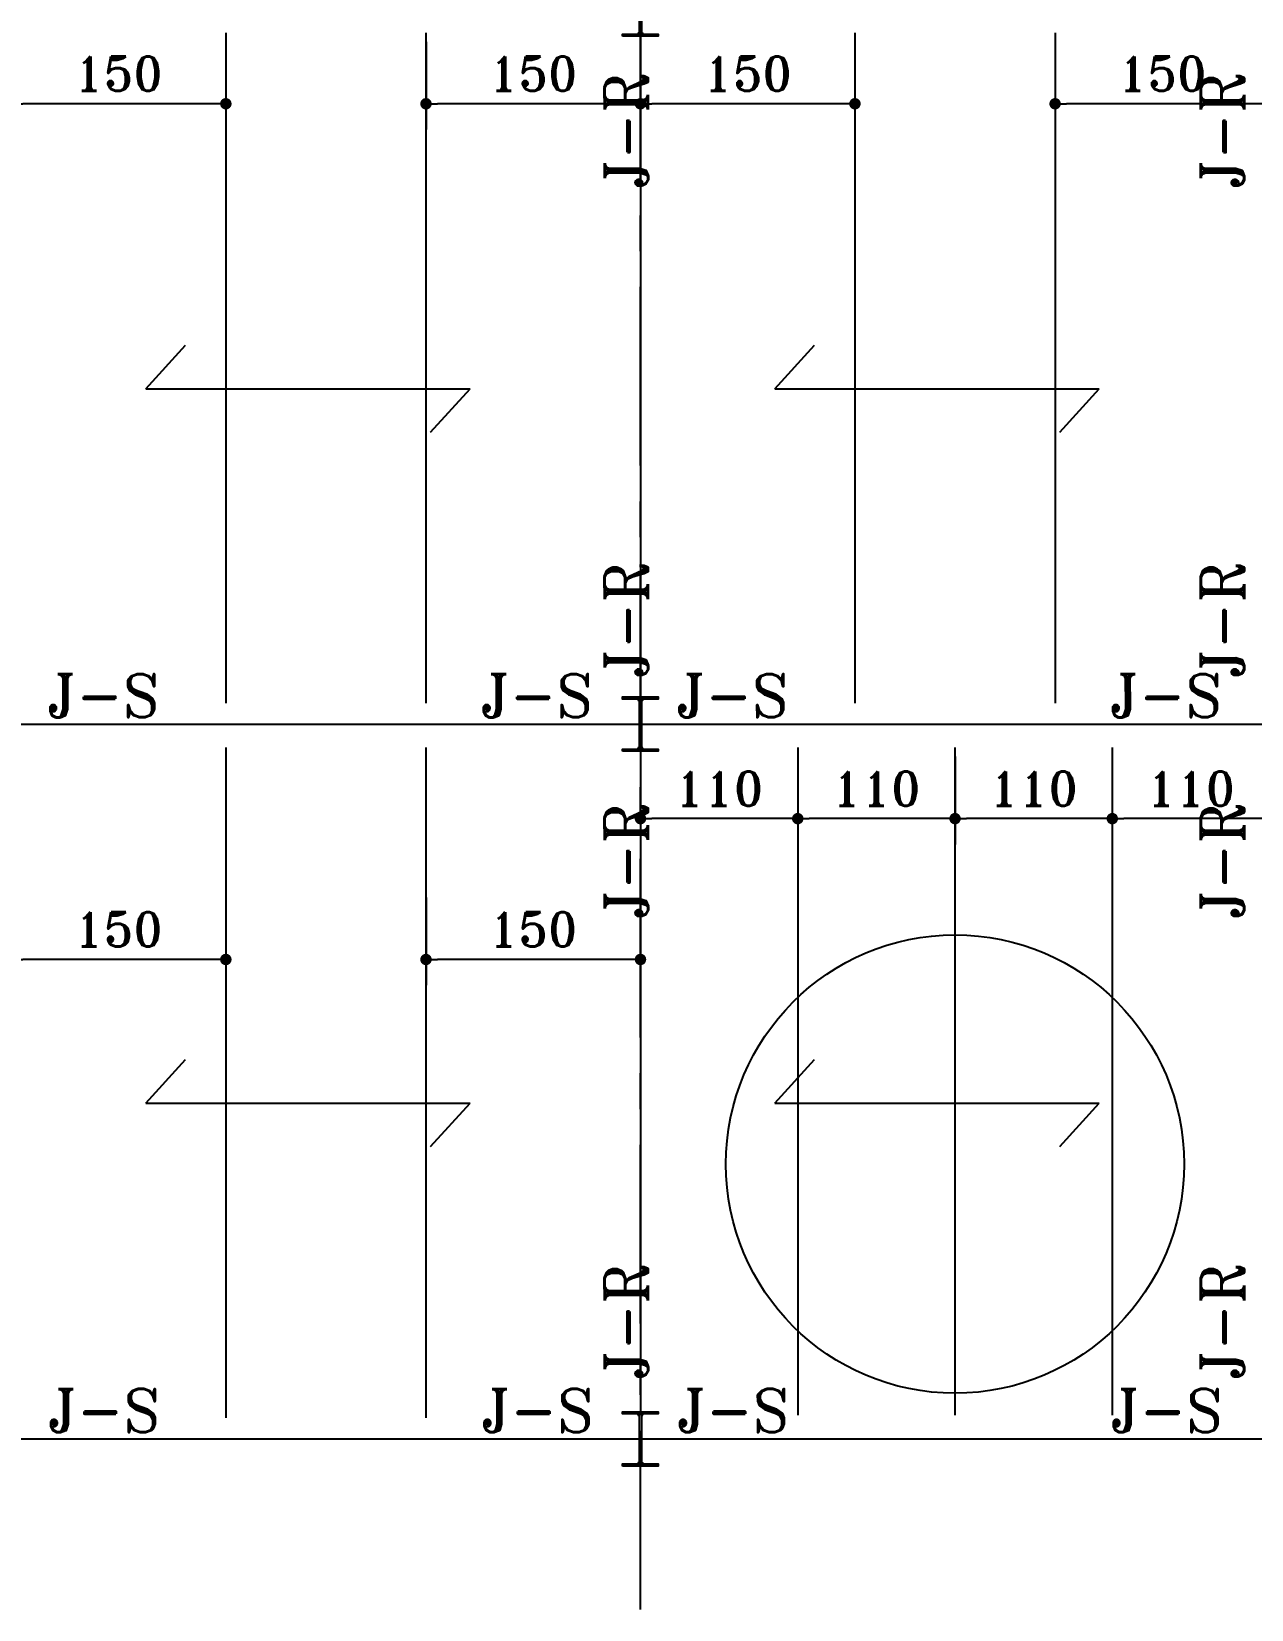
# Model space of a CAD drawing. Header units: inches. Extents: x 460503 to 460688, y 47570 to 48852.
# Drawn here: x 460563.62 to 460572.15, y 48395.06 to 48406.09 of the extents above; entities that cross this region are included whole.
import ezdxf

# ---------------------------------------------------------------- set-up
doc = ezdxf.new("R2010")
doc.units = ezdxf.units.IN
doc.header["$MEASUREMENT"] = 0
doc.linetypes.add('CENTER', pattern=[2, 1.25, -0.25, 0.25, -0.25])
for name, color, linetype in [('3G', 3, 'Continuous'), ('AXE', 1, 'CENTER'), ('DIM', 8, 'Continuous')]:
    doc.layers.add(name, color=color, linetype=linetype)
doc.layers.add('TEXT', color=250, linetype='Continuous', lineweight=30)
doc.styles.add('ROMANT', font='romant')
doc.dimstyles.new('Copy of 1-100', dxfattribs={"dimtxt": 0.24, "dimasz": 0.08, "dimexe": 0.18, "dimexo": 0.0625, "dimgap": 0.09, "dimtad": 1, "dimdec": 0, "dimlfac": 100, "dimdsep": 46, "dimtxsty": 'ROMANT', "dimblk": 'DOT', "dimcen": 0.09, "dimclrd": 1, "dimclre": 1, "dimclrt": 3, "dimadec": 0, "dimazin": 0, "dimtfac": 1, "dimtdec": 0, "dimtix": 1, "dimtofl": 0, "dimtmove": 2, "dimatfit": 3, "dimldrblk": 'DOT', "dimfxl": 1, "dimtolj": 1, "dimarcsym": 0})

# ---------------------------------------------------------------- blocks, each defined once
blk = doc.blocks.new('DOT')
at = {"layer": 'DIM', "color": 0, "linetype": 'ByBlock'}
blk.add_line((-0.5, 0), (-1, 0), dxfattribs=at)
at = {"layer": 'DIM', "color": 0, "linetype": 'ByBlock', "const_width": 0.5}
blk.add_lwpolyline([(-0.25, 0, 1), (0.25, 0, 1)], format="xyb", close=True, dxfattribs=at)
blk = doc.blocks.new('*D318')
at = {"color": 1, "lineweight": -2, "transparency": 16777216}
for p, q in [((460570.774, 48406.02), (460570.774, 48405.406)), ((460572.274, 48406.02), (460572.274, 48405.406)), ((460572.194, 48405.586), (460570.854, 48405.586))]:
    blk.add_line(p, q, dxfattribs=at)
at = {"layer": 'Defpoints', "color": 0, "transparency": 16777216}
for p in [(460570.774, 48406.083), (460572.274, 48406.083), (460570.774, 48405.586)]:
    blk.add_point(p, dxfattribs=at)
at = {"color": 1, "lineweight": -2, "transparency": 16777216, "xscale": 0.08, "yscale": 0.08, "zscale": 0.08, "rotation": 180}
blk.add_blockref('DOT', (460570.774, 48405.586), dxfattribs=at)
at = {"color": 1, "lineweight": -2, "transparency": 16777216, "xscale": 0.08, "yscale": 0.08, "zscale": 0.08}
blk.add_blockref('DOT', (460572.274, 48405.586), dxfattribs=at)
at = {"color": 3, "transparency": 16777216, "insert": (460571.524, 48405.796), "char_height": 0.24, "attachment_point": 5, "style": 'ROMANT'}
blk.add_mtext('\\A1;150', dxfattribs=at)
blk = doc.blocks.new('_Dot')
at = {"layer": 'DIM', "color": 0, "lineweight": -2}
blk.add_line((-0.5, 0), (-1, 0), dxfattribs=at)
at = {"layer": 'DIM', "color": 0, "const_width": 0.5}
blk.add_lwpolyline([(-0.25, 0, 1), (0.25, 0, 1)], format="xyb", close=True, dxfattribs=at)
blk = doc.blocks.new('*D319')
at = {"color": 1, "lineweight": -2, "transparency": 16777216}
for p, q in [((460567.874, 48406.02), (460567.874, 48405.406)), ((460569.374, 48406.02), (460569.374, 48405.406)), ((460569.294, 48405.586), (460567.954, 48405.586))]:
    blk.add_line(p, q, dxfattribs=at)
at = {"layer": 'Defpoints', "color": 0, "transparency": 16777216}
for p in [(460567.874, 48406.083), (460569.374, 48406.083), (460567.874, 48405.586)]:
    blk.add_point(p, dxfattribs=at)
at = {"color": 1, "lineweight": -2, "transparency": 16777216, "xscale": 0.08, "yscale": 0.08, "zscale": 0.08, "rotation": 180}
blk.add_blockref('DOT', (460567.874, 48405.586), dxfattribs=at)
at = {"color": 1, "lineweight": -2, "transparency": 16777216, "xscale": 0.08, "yscale": 0.08, "zscale": 0.08}
blk.add_blockref('DOT', (460569.374, 48405.586), dxfattribs=at)
at = {"color": 3, "transparency": 16777216, "insert": (460568.624, 48405.796), "char_height": 0.24, "attachment_point": 5, "style": 'ROMANT'}
blk.add_mtext('\\A1;150', dxfattribs=at)
blk = doc.blocks.new('*D320')
at = {"color": 1, "lineweight": -2, "transparency": 16777216}
for p, q in [((460566.374, 48406.02), (460566.374, 48405.406)), ((460567.874, 48406.02), (460567.874, 48405.406)), ((460567.794, 48405.586), (460566.454, 48405.586))]:
    blk.add_line(p, q, dxfattribs=at)
at = {"layer": 'Defpoints', "color": 0, "transparency": 16777216}
for p in [(460566.374, 48406.083), (460567.874, 48406.083), (460566.374, 48405.586)]:
    blk.add_point(p, dxfattribs=at)
at = {"color": 1, "lineweight": -2, "transparency": 16777216, "xscale": 0.08, "yscale": 0.08, "zscale": 0.08, "rotation": 180}
blk.add_blockref('DOT', (460566.374, 48405.586), dxfattribs=at)
at = {"color": 1, "lineweight": -2, "transparency": 16777216, "xscale": 0.08, "yscale": 0.08, "zscale": 0.08}
blk.add_blockref('DOT', (460567.874, 48405.586), dxfattribs=at)
at = {"color": 3, "transparency": 16777216, "insert": (460567.124, 48405.796), "char_height": 0.24, "attachment_point": 5, "style": 'ROMANT'}
blk.add_mtext('\\A1;150', dxfattribs=at)
blk = doc.blocks.new('*D321')
at = {"color": 1, "lineweight": -2, "transparency": 16777216}
for p, q in [((460563.474, 48406.02), (460563.474, 48405.406)), ((460564.974, 48406.02), (460564.974, 48405.406)), ((460564.894, 48405.586), (460563.554, 48405.586))]:
    blk.add_line(p, q, dxfattribs=at)
at = {"layer": 'Defpoints', "color": 0, "transparency": 16777216}
for p in [(460563.474, 48406.083), (460564.974, 48406.083), (460563.474, 48405.586)]:
    blk.add_point(p, dxfattribs=at)
at = {"color": 1, "lineweight": -2, "transparency": 16777216, "xscale": 0.08, "yscale": 0.08, "zscale": 0.08, "rotation": 180}
blk.add_blockref('DOT', (460563.474, 48405.586), dxfattribs=at)
at = {"color": 1, "lineweight": -2, "transparency": 16777216, "xscale": 0.08, "yscale": 0.08, "zscale": 0.08}
blk.add_blockref('DOT', (460564.974, 48405.586), dxfattribs=at)
at = {"color": 3, "transparency": 16777216, "insert": (460564.224, 48405.796), "char_height": 0.24, "attachment_point": 5, "style": 'ROMANT'}
blk.add_mtext('\\A1;150', dxfattribs=at)
blk = doc.blocks.new('*D336')
at = {"color": 1, "lineweight": -2, "transparency": 16777216}
for p, q in [((460566.374, 48400.035), (460566.374, 48399.421)), ((460567.874, 48400.035), (460567.874, 48399.421)), ((460567.794, 48399.601), (460566.454, 48399.601))]:
    blk.add_line(p, q, dxfattribs=at)
at = {"layer": 'Defpoints', "color": 0, "transparency": 16777216}
for p in [(460566.374, 48400.097), (460567.874, 48400.098), (460566.374, 48399.601)]:
    blk.add_point(p, dxfattribs=at)
at = {"color": 1, "lineweight": -2, "transparency": 16777216, "xscale": 0.08, "yscale": 0.08, "zscale": 0.08, "rotation": 180}
blk.add_blockref('DOT', (460566.374, 48399.601), dxfattribs=at)
at = {"color": 1, "lineweight": -2, "transparency": 16777216, "xscale": 0.08, "yscale": 0.08, "zscale": 0.08}
blk.add_blockref('DOT', (460567.874, 48399.601), dxfattribs=at)
at = {"color": 3, "transparency": 16777216, "insert": (460567.124, 48399.811), "char_height": 0.24, "attachment_point": 5, "style": 'ROMANT'}
blk.add_mtext('\\A1;150', dxfattribs=at)
blk = doc.blocks.new('*D337')
at = {"color": 1, "lineweight": -2, "transparency": 16777216}
for p, q in [((460563.474, 48400.035), (460563.474, 48399.421)), ((460564.974, 48400.035), (460564.974, 48399.421)), ((460564.894, 48399.601), (460563.554, 48399.601))]:
    blk.add_line(p, q, dxfattribs=at)
at = {"layer": 'Defpoints', "color": 0, "transparency": 16777216}
for p in [(460563.474, 48400.097), (460564.974, 48400.098), (460563.474, 48399.601)]:
    blk.add_point(p, dxfattribs=at)
at = {"color": 1, "lineweight": -2, "transparency": 16777216, "xscale": 0.08, "yscale": 0.08, "zscale": 0.08, "rotation": 180}
blk.add_blockref('DOT', (460563.474, 48399.601), dxfattribs=at)
at = {"color": 1, "lineweight": -2, "transparency": 16777216, "xscale": 0.08, "yscale": 0.08, "zscale": 0.08}
blk.add_blockref('DOT', (460564.974, 48399.601), dxfattribs=at)
at = {"color": 3, "transparency": 16777216, "insert": (460564.224, 48399.811), "char_height": 0.24, "attachment_point": 5, "style": 'ROMANT'}
blk.add_mtext('\\A1;150', dxfattribs=at)
blk = doc.blocks.new('*D784')
at = {"color": 1, "lineweight": -2, "transparency": 16777216}
for p, q in [((460567.874, 48401.02), (460567.874, 48400.406)), ((460568.974, 48401.02), (460568.974, 48400.406)), ((460568.894, 48400.586), (460567.954, 48400.586))]:
    blk.add_line(p, q, dxfattribs=at)
at = {"layer": 'Defpoints', "color": 0, "transparency": 16777216}
for p in [(460567.874, 48401.083), (460568.974, 48401.083), (460567.874, 48400.586)]:
    blk.add_point(p, dxfattribs=at)
at = {"color": 1, "lineweight": -2, "transparency": 16777216, "xscale": 0.08, "yscale": 0.08, "zscale": 0.08, "rotation": 180}
blk.add_blockref('DOT', (460567.874, 48400.586), dxfattribs=at)
at = {"color": 1, "lineweight": -2, "transparency": 16777216, "xscale": 0.08, "yscale": 0.08, "zscale": 0.08}
blk.add_blockref('DOT', (460568.974, 48400.586), dxfattribs=at)
at = {"color": 3, "transparency": 16777216, "insert": (460568.424, 48400.796), "char_height": 0.24, "attachment_point": 5, "style": 'ROMANT'}
blk.add_mtext('\\A1;110', dxfattribs=at)
blk = doc.blocks.new('*D781')
at = {"color": 1, "lineweight": -2, "transparency": 16777216}
for p, q in [((460568.974, 48401.02), (460568.974, 48400.406)), ((460570.074, 48401.02), (460570.074, 48400.406)), ((460569.994, 48400.586), (460569.054, 48400.586))]:
    blk.add_line(p, q, dxfattribs=at)
at = {"layer": 'Defpoints', "color": 0, "transparency": 16777216}
for p in [(460568.974, 48401.083), (460570.074, 48401.083), (460568.974, 48400.586)]:
    blk.add_point(p, dxfattribs=at)
at = {"color": 1, "lineweight": -2, "transparency": 16777216, "xscale": 0.08, "yscale": 0.08, "zscale": 0.08, "rotation": 180}
blk.add_blockref('DOT', (460568.974, 48400.586), dxfattribs=at)
at = {"color": 1, "lineweight": -2, "transparency": 16777216, "xscale": 0.08, "yscale": 0.08, "zscale": 0.08}
blk.add_blockref('DOT', (460570.074, 48400.586), dxfattribs=at)
at = {"color": 3, "transparency": 16777216, "insert": (460569.524, 48400.796), "char_height": 0.24, "attachment_point": 5, "style": 'ROMANT'}
blk.add_mtext('\\A1;110', dxfattribs=at)
blk = doc.blocks.new('*D782')
at = {"color": 1, "lineweight": -2, "transparency": 16777216}
for p, q in [((460570.074, 48401.02), (460570.074, 48400.406)), ((460571.174, 48401.02), (460571.174, 48400.406)), ((460571.094, 48400.586), (460570.154, 48400.586))]:
    blk.add_line(p, q, dxfattribs=at)
at = {"layer": 'Defpoints', "color": 0, "transparency": 16777216}
for p in [(460570.074, 48401.083), (460571.174, 48401.083), (460570.074, 48400.586)]:
    blk.add_point(p, dxfattribs=at)
at = {"color": 1, "lineweight": -2, "transparency": 16777216, "xscale": 0.08, "yscale": 0.08, "zscale": 0.08, "rotation": 180}
blk.add_blockref('DOT', (460570.074, 48400.586), dxfattribs=at)
at = {"color": 1, "lineweight": -2, "transparency": 16777216, "xscale": 0.08, "yscale": 0.08, "zscale": 0.08}
blk.add_blockref('DOT', (460571.174, 48400.586), dxfattribs=at)
at = {"color": 3, "transparency": 16777216, "insert": (460570.624, 48400.796), "char_height": 0.24, "attachment_point": 5, "style": 'ROMANT'}
blk.add_mtext('\\A1;110', dxfattribs=at)
blk = doc.blocks.new('*D783')
at = {"color": 1, "lineweight": -2, "transparency": 16777216}
for p, q in [((460571.174, 48401.02), (460571.174, 48400.406)), ((460572.274, 48401.02), (460572.274, 48400.406)), ((460572.194, 48400.586), (460571.254, 48400.586))]:
    blk.add_line(p, q, dxfattribs=at)
at = {"layer": 'Defpoints', "color": 0, "transparency": 16777216}
for p in [(460571.174, 48401.083), (460572.274, 48401.083), (460571.174, 48400.586)]:
    blk.add_point(p, dxfattribs=at)
at = {"color": 1, "lineweight": -2, "transparency": 16777216, "xscale": 0.08, "yscale": 0.08, "zscale": 0.08, "rotation": 180}
blk.add_blockref('DOT', (460571.174, 48400.586), dxfattribs=at)
at = {"color": 1, "lineweight": -2, "transparency": 16777216, "xscale": 0.08, "yscale": 0.08, "zscale": 0.08}
blk.add_blockref('DOT', (460572.274, 48400.586), dxfattribs=at)
at = {"color": 3, "transparency": 16777216, "insert": (460571.724, 48400.796), "char_height": 0.24, "attachment_point": 5, "style": 'ROMANT'}
blk.add_mtext('\\A1;110', dxfattribs=at)

msp = doc.modelspace()

# ---------------------------------------------------------------- hatches: boundary and pattern name
for points in [[(460567.86618743, 48406.07279821), (460567.8547112, 48406.07279821, -0.4144144444), (460567.86618743, 48406.08428232)], [(460567.88118743, 48406.07279821), (460567.89266366, 48406.07279821, 0.4144144444), (460567.88118743, 48406.08428232)], [(460567.86618743, 48401.42283772), (460567.8547112, 48401.42283772, 0.4144144444), (460567.86618743, 48401.41135361)], [(460567.88118743, 48401.42283772), (460567.89266366, 48401.42283772, -0.4144144444), (460567.88118743, 48401.41135361)], [(460567.86618743, 48401.07279821), (460567.8547112, 48401.07279821, -0.4144144444), (460567.86618743, 48401.08428232)], [(460567.88118743, 48401.07279821), (460567.89266366, 48401.07279821, 0.4144144444), (460567.88118743, 48401.08428232)], [(460567.86618743, 48396.42283772), (460567.8547112, 48396.42283772, 0.4144144444), (460567.86618743, 48396.41135361)], [(460567.88118743, 48396.42283772), (460567.89266366, 48396.42283772, -0.4144144444), (460567.88118743, 48396.41135361)], [(460567.86618743, 48396.07279821), (460567.8547112, 48396.07279821, -0.4144144444), (460567.86618743, 48396.08428232)], [(460567.88118743, 48396.07279821), (460567.89266366, 48396.07279821, 0.4144144444), (460567.88118743, 48396.08428232)]]:
    msp.add_hatch(color=1).paths.add_polyline_path(points)

# ---------------------------------------------------------------- linework, layer by layer
at = {"color": 3}
for p, q in [((460564.97368725, 48406.08283771), (460564.97368725, 48401.39479016)), ((460566.37368724, 48406.08253566), (460566.37368724, 48401.39448811)), ((460569.37368743, 48406.08283771), (460569.37368743, 48401.39479016)), ((460570.77368742, 48406.08253566), (460570.77368742, 48401.39448811)), ((460563.63166316, 48401.24753567), (460567.74554327, 48401.24753567)), ((460568.03166317, 48401.24783772), (460572.14554328, 48401.24783772)), ((460564.97368725, 48401.08283771), (460564.97368725, 48396.39479016)), ((460566.37368724, 48401.08253566), (460566.37368724, 48396.39448811)), ((460568.97368743, 48401.08283772), (460568.97368743, 48396.41283772)), ((460570.07368743, 48401.08283772), (460570.07368743, 48396.41283772)), ((460571.17368743, 48401.08283772), (460571.17368743, 48396.41283772)), ((460563.63166316, 48396.24753567), (460567.74554327, 48396.24753567)), ((460568.03166317, 48396.24783772), (460572.14554328, 48396.24783772))]:
    msp.add_line(p, q, dxfattribs=at)
at = {"color": 6}
for p, q in [((460567.87368743, 48406.08283772), (460567.87368743, 48401.41283772)), ((460567.87368743, 48401.08283772), (460567.87368743, 48396.41283772))]:
    msp.add_line(p, q, dxfattribs=at)
at = {"color": 1, "linetype": 'Continuous'}
for p, q in [((460564.41456897, 48403.59284814, -0.00499999), (460564.69123015, 48403.89739816, -0.00499999)), ((460568.81456915, 48403.59284814, -0.00499999), (460569.09123033, 48403.89739816, -0.00499999)), ((460564.41456897, 48403.59284814, -0.00499999), (460566.68318714, 48403.59284814, -0.00499999)), ((460566.40652596, 48403.28829811, -0.00499999), (460566.68318714, 48403.59284814, -0.00499999)), ((460568.81456915, 48403.59284814, -0.00499999), (460571.08318732, 48403.59284814, -0.00499999)), ((460570.80652614, 48403.28829811, -0.00499999), (460571.08318732, 48403.59284814, -0.00499999)), ((460564.41456897, 48398.59661549, -0.00499999), (460564.69123015, 48398.90116552, -0.00499999)), ((460568.81456915, 48398.59661549, -0.00499999), (460569.09123033, 48398.90116552, -0.00499999)), ((460564.41456897, 48398.59661549, -0.00499999), (460566.68318714, 48398.59661549, -0.00499999)), ((460566.40652596, 48398.29206546, -0.00499999), (460566.68318714, 48398.59661549, -0.00499999)), ((460568.81456915, 48398.59661549, -0.00499999), (460571.08318732, 48398.59661549, -0.00499999)), ((460570.80652614, 48398.29206546, -0.00499999), (460571.08318732, 48398.59661549, -0.00499999))]:
    msp.add_line(p, q, dxfattribs=at)
msp.add_circle((460570.07368743, 48398.16977774), 1.6025064)
at = {"layer": '3G'}
for points in [[(460567.74868743, 48406.05783772), (460567.74868743, 48406.07283772), (460567.86618743, 48406.07283772), (460567.86618743, 48406.42283772), (460567.74868743, 48406.42283772), (460567.74868743, 48406.43783772), (460567.99868743, 48406.43783772), (460567.99868743, 48406.42283772), (460567.88118743, 48406.42283772), (460567.88118743, 48406.07283772), (460567.99868743, 48406.07283772), (460567.99868743, 48406.05783772)], [(460567.74868743, 48401.05783772), (460567.74868743, 48401.07283772), (460567.86618743, 48401.07283772), (460567.86618743, 48401.42283772), (460567.74868743, 48401.42283772), (460567.74868743, 48401.43783772), (460567.99868743, 48401.43783772), (460567.99868743, 48401.42283772), (460567.88118743, 48401.42283772), (460567.88118743, 48401.07283772), (460567.99868743, 48401.07283772), (460567.99868743, 48401.05783772)], [(460567.74868743, 48396.05783772), (460567.74868743, 48396.07283772), (460567.86618743, 48396.07283772), (460567.86618743, 48396.42283772), (460567.74868743, 48396.42283772), (460567.74868743, 48396.43783772), (460567.99868743, 48396.43783772), (460567.99868743, 48396.42283772), (460567.88118743, 48396.42283772), (460567.88118743, 48396.07283772), (460567.99868743, 48396.07283772), (460567.99868743, 48396.05783772)]]:
    msp.add_lwpolyline(points, close=True, dxfattribs=at)
for centre, start, end in [((460567.86618743, 48406.07280608), 89.842073117, 179.842073117), ((460567.86618743, 48406.07280608), 89.842073117, 179.842073117), ((460567.88118743, 48406.07280608), 0.157926883, 90.157926883), ((460567.88118743, 48406.07280608), 0.157926883, 90.157926883), ((460567.88118743, 48406.07280608), 0.157926883, 90.157926883), ((460567.86618743, 48401.42282984), 180.157926883, 270.157926883), ((460567.88118743, 48401.42282984), 269.842073117, 359.842073117), ((460567.88118743, 48401.42282984), 269.842073117, 359.842073117), ((460567.86618743, 48401.07280608), 89.842073117, 179.842073117), ((460567.86618743, 48401.07280608), 89.842073117, 179.842073117), ((460567.88118743, 48401.07280608), 0.157926883, 90.157926883), ((460567.88118743, 48401.07280608), 0.157926883, 90.157926883), ((460567.88118743, 48401.07280608), 0.157926883, 90.157926883), ((460567.86618743, 48396.42282984), 180.157926883, 270.157926883), ((460567.88118743, 48396.42282984), 269.842073117, 359.842073117), ((460567.88118743, 48396.42282984), 269.842073117, 359.842073117), ((460567.86618743, 48396.07280608), 89.842073117, 179.842073117), ((460567.86618743, 48396.07280608), 89.842073117, 179.842073117), ((460567.88118743, 48396.07280608), 0.157926883, 90.157926883), ((460567.88118743, 48396.07280608), 0.157926883, 90.157926883), ((460567.88118743, 48396.07280608), 0.157926883, 90.157926883)]:
    msp.add_arc(centre, 0.01147623, start, end, dxfattribs=at)
at = {"layer": 'AXE'}
for p, q in [((460567.87368743, 48395.05508389), (460567.87368743, 48413.96118973)), ((460551.06305844, 48401.24783772), (460577.50754266, 48401.24783772)), ((460551.06803811, 48396.24783772), (460577.51252233, 48396.24783772))]:
    msp.add_line(p, q, dxfattribs=at)

# ---------------------------------------------------------------- texts
at = {"layer": 'TEXT', "color": 2, "style": 'ROMANT'}
for s, rotation, p in [('J-R', 90.081705482, (460567.92675772, 48404.98852585, 0.00000016)), ('J-R', 90.081705482, (460572.09646167, 48404.98852585, 0.00000016)), ('J-R', 90.081705482, (460567.92675772, 48401.56494968, 0.00000016)), ('J-R', 90.081705482, (460572.09646167, 48401.56494968, 0.00000016)), ('J-S', 0.081705483, (460563.72140497, 48401.29414375, 0.00000016)), ('J-S', 0.081705483, (460566.7533125, 48401.29414375, 0.00000016)), ('J-S', 0.081705483, (460568.12140497, 48401.29414375, 0.00000016)), ('J-S', 0.081705483, (460571.1533125, 48401.29414375, 0.00000016)), ('J-R', 90.081705482, (460567.92675772, 48399.88012022, 0.00000016)), ('J-R', 90.081705482, (460572.09646167, 48399.88012022, 0.00000016)), ('J-R', 90.081705482, (460567.92675772, 48396.65932719, 0.00000016)), ('J-R', 90.081705482, (460572.09646167, 48396.65932719, 0.00000016)), ('J-S', 0.081705483, (460563.72638463, 48396.29414375, 0.00000016)), ('J-S', 0.081705483, (460566.75829217, 48396.29414375, 0.00000016)), ('J-S', 0.081705483, (460568.12638463, 48396.29414375, 0.00000016)), ('J-S', 0.081705483, (460571.15829217, 48396.29414375, 0.00000016))]:
    msp.add_text(s, height=0.302224371, rotation=rotation, dxfattribs=at).set_placement(p)

# ---------------------------------------------------------------- dimensions: what is measured, and where the dimension line sits
for base, p1, p2, picture, middle in [((460563.47368725, 48405.58576939), (460564.97368726, 48406.08283772), (460563.47368725, 48406.08253566), '*D321', (460564.22368726, 48405.79576939)), ((460566.37368724, 48405.58576939), (460567.87368725, 48406.08283772), (460566.37368724, 48406.08253566), '*D320', (460567.12368725, 48405.79576939)), ((460567.87368743, 48405.58576939), (460569.37368744, 48406.08283772), (460567.87368743, 48406.08253566), '*D319', (460568.62368744, 48405.79576939)), ((460570.77368742, 48405.58576939), (460572.27368743, 48406.08283772), (460570.77368742, 48406.08253566), '*D318', (460571.52368743, 48405.79576939)), ((460567.87368743, 48400.58576939), (460568.97368743, 48401.08283772), (460567.87368743, 48401.08283772), '*D784', (460568.42368743, 48400.79576939)), ((460568.97368743, 48400.58576939), (460570.07368743, 48401.08283772), (460568.97368743, 48401.08283772), '*D781', (460569.52368743, 48400.79576939)), ((460570.07368743, 48400.58576939), (460571.17368743, 48401.08283772), (460570.07368743, 48401.08283772), '*D782', (460570.62368743, 48400.79576939)), ((460571.17368743, 48400.58576939), (460572.27368743, 48401.08283772), (460571.17368743, 48401.08283772), '*D783', (460571.72368743, 48400.79576939)), ((460563.47368725, 48399.60057413), (460564.97368726, 48400.09764245), (460563.47368725, 48400.0973404), '*D337', (460564.22368726, 48399.81057413)), ((460566.37368724, 48399.60057413), (460567.87368725, 48400.09764245), (460566.37368724, 48400.0973404), '*D336', (460567.12368725, 48399.81057413))]:
    dim = msp.add_linear_dim(base=base, p1=p1, p2=p2, dimstyle='Copy of 1-100')
    dim.commit()
    dim.dimension.update_dxf_attribs({"geometry": picture, "text_midpoint": middle})

doc.saveas('drawing.dxf')
